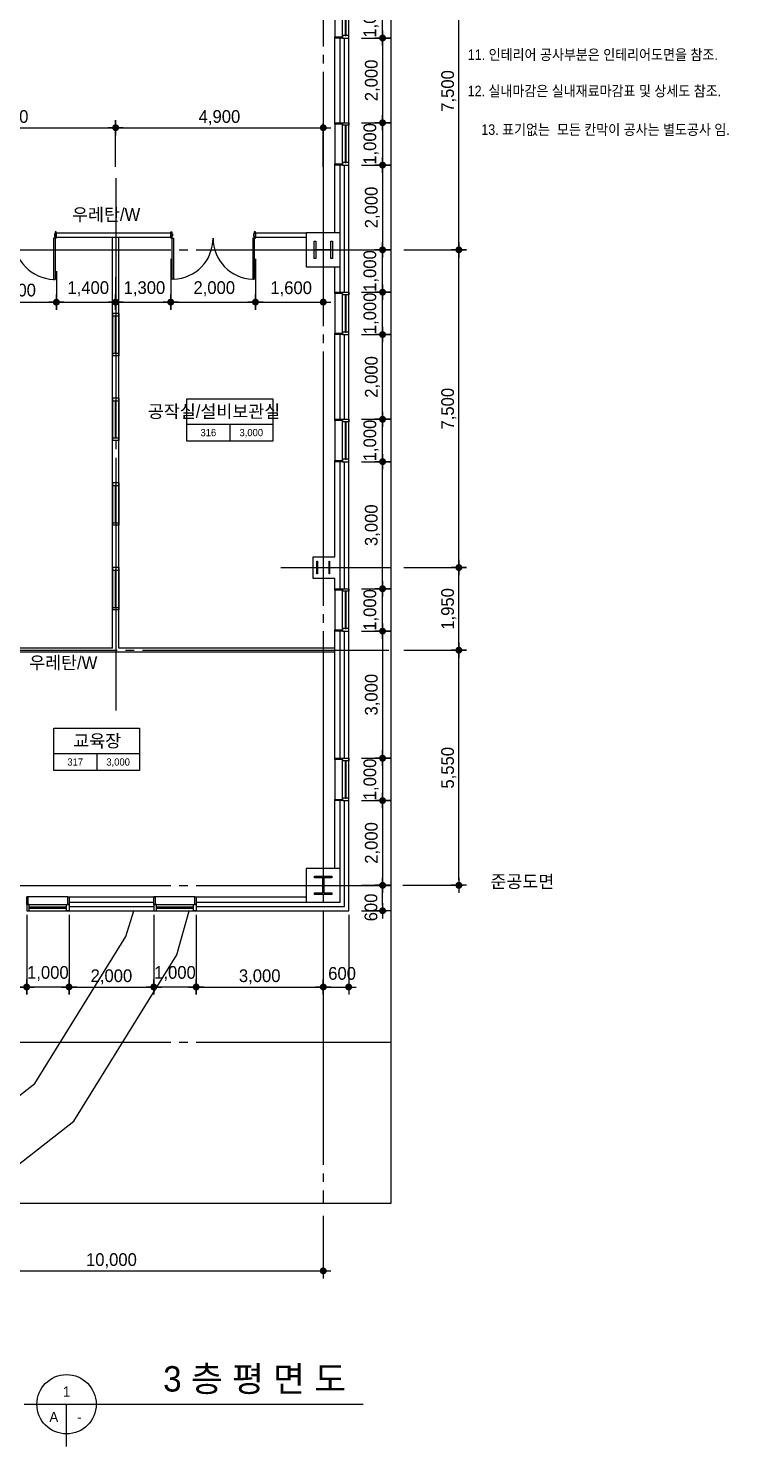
# Model space of a CAD drawing. Extents: x 14159573 to 14237735, y -1804798 to -1750552.
# Drawn here: x 14220613 to 14237140, y -1804798 to -1771321 of the extents above; entities that cross this region are included whole.
import ezdxf
from ezdxf.enums import TextEntityAlignment as Align

# ---------------------------------------------------------------- set-up
doc = ezdxf.new("R2010")
doc.units = 0
doc.header["$LTSCALE"] = 100
doc.header["$MEASUREMENT"] = 0
doc.header["$PDSIZE"] = -10
doc.linetypes.add('CEN', pattern=[66, 60, -2, 2, -2])
doc.layers.get('0').update_dxf_attribs({"linetype": 'CONTINUOUS'})
doc.layers.get('Defpoints').update_dxf_attribs({"linetype": 'CONTINUOUS'})
for name, color, linetype in [('0-내벽고정식', 7, 'CONTINUOUS'), ('CEN', 1, 'CEN'), ('COL', 2, 'CONTINUOUS'), ('col2', 3, 'CONTINUOUS'), ('DIM', 7, 'CONTINUOUS'), ('SYM', 7, 'CONTINUOUS'), ('TEX', 3, 'CONTINUOUS'), ('TEXT', 2, 'CONTINUOUS'), ('TEXT1', 7, 'CONTINUOUS'), ('TITLE', 3, 'CONTINUOUS'), ('WALL-1', 7, 'CONTINUOUS'), ('WID', 4, 'CONTINUOUS'), ('WINE', 8, 'CONTINUOUS')]:
    doc.layers.add(name, color=color, linetype=linetype)
doc.styles.add('HY울를도M', font='HYWULM.TTF')
doc.styles.add('굴림', font='H2HDRM.TTF')
doc.dimstyles.new('DIM100', dxfattribs={"dimtxt": 300, "dimasz": 120, "dimexe": 1, "dimexo": 100, "dimgap": 60, "dimtad": 1, "dimdec": 4, "dimzin": 0, "dimdsep": 46, "dimlunit": 6, "dimtxsty": '굴림', "dimblk": 'DOTT', "dimcen": 0.09, "dimadec": 0, "dimazin": 0, "dimtfac": 1, "dimtdec": 4, "dimtofl": 0, "dimtmove": 2, "dimatfit": 2, "dimldrblk": 'DOTT', "dimfxl": 1, "dimtolj": 1, "dimtzin": 0, "dimarcsym": 0})
doc.dimstyles.new('DIM50', dxfattribs={"dimscale": 50, "dimtxt": 3, "dimasz": 1.2, "dimexe": 1, "dimexo": 1, "dimgap": 0.6, "dimtad": 1, "dimdec": 4, "dimzin": 0, "dimdsep": 46, "dimlunit": 6, "dimtxsty": '굴림', "dimblk": 'DOTT', "dimcen": 0.09, "dimadec": 0, "dimazin": 0, "dimtfac": 1, "dimtdec": 4, "dimtofl": 0, "dimtmove": 2, "dimatfit": 2, "dimldrblk": 'DOTT', "dimfxl": 1, "dimtolj": 1, "dimtzin": 0, "dimarcsym": 0})

# ---------------------------------------------------------------- blocks, each defined once
blk = doc.blocks.new('DOTT')
for p, q in [((-1.5, 0), (1.5, 0)), ((0, 1.5), (0, -1.5))]:
    blk.add_line(p, q)
at = {"color": 6, "const_width": 0.68}
blk.add_lwpolyline([(-0.34, 0, 1), (0.34, 0, 1)], format="xyb", close=True, dxfattribs=at)
blk = doc.blocks.new('*D40')
at = {"layer": 'Defpoints', "color": 0, "lineweight": -3}
for p in [(14229173, -1776549), (14230773, -1776549), (14229173, -1784049)]:
    blk.add_point(p, dxfattribs=at)
at = {"layer": 'DIM', "color": 7, "lineweight": -2}
for p, q in [((14229473, -1776549), (14230873, -1776549)), ((14230773, -1783929), (14230773, -1776669)), ((14229473, -1784049), (14230873, -1784049))]:
    blk.add_line(p, q, dxfattribs=at)
at = {"layer": 'DIM', "color": 7, "lineweight": -2, "xscale": 120, "yscale": 120, "zscale": 120}
for p, rotation in [((14230773, -1776549), 90), ((14230773, -1784049), 270)]:
    blk.add_blockref('DOTT', p, dxfattribs=dict(at, rotation=rotation))
at = {"layer": 'DIM', "color": 3, "insert": (14230535, -1780299), "char_height": 300, "attachment_point": 5, "rotation": 90, "style": '굴림'}
blk.add_mtext('\\A1;7,500', dxfattribs=at)
blk = doc.blocks.new('*D41')
at = {"layer": 'Defpoints', "color": 0, "lineweight": -3}
for p in [(14229173, -1784049), (14230773, -1784049), (14229173, -1785999)]:
    blk.add_point(p, dxfattribs=at)
at = {"layer": 'DIM', "color": 7, "lineweight": -2}
for p, q in [((14229473, -1784049), (14230873, -1784049)), ((14230773, -1785879), (14230773, -1784169)), ((14229473, -1785999), (14230873, -1785999))]:
    blk.add_line(p, q, dxfattribs=at)
at = {"layer": 'DIM', "color": 7, "lineweight": -2, "xscale": 120, "yscale": 120, "zscale": 120}
for p, rotation in [((14230773, -1784049), 90), ((14230773, -1785999), 270)]:
    blk.add_blockref('DOTT', p, dxfattribs=dict(at, rotation=rotation))
at = {"layer": 'DIM', "color": 3, "insert": (14230535, -1785024), "char_height": 300, "attachment_point": 5, "rotation": 90, "style": '굴림'}
blk.add_mtext('\\A1;1,950', dxfattribs=at)
blk = doc.blocks.new('*D43')
at = {"layer": 'Defpoints', "color": 0, "lineweight": -3}
for p in [(14229173, -1769049), (14230773, -1769049), (14229173, -1776549)]:
    blk.add_point(p, dxfattribs=at)
at = {"layer": 'DIM', "color": 7, "lineweight": -2}
for p, q in [((14229473, -1769049), (14230873, -1769049)), ((14230773, -1776429), (14230773, -1769169)), ((14229473, -1776549), (14230873, -1776549))]:
    blk.add_line(p, q, dxfattribs=at)
at = {"layer": 'DIM', "color": 7, "lineweight": -2, "xscale": 120, "yscale": 120, "zscale": 120}
for p, rotation in [((14230773, -1769049), 90), ((14230773, -1776549), 270)]:
    blk.add_blockref('DOTT', p, dxfattribs=dict(at, rotation=rotation))
at = {"layer": 'DIM', "color": 3, "insert": (14230535, -1772799), "char_height": 300, "attachment_point": 5, "rotation": 90, "style": '굴림'}
blk.add_mtext('\\A1;7,500', dxfattribs=at)
blk = doc.blocks.new('*D47')
at = {"layer": 'Defpoints', "color": 0, "lineweight": -3}
for p in [(14217573, -1799049), (14227573, -1799049), (14227573, -1800649)]:
    blk.add_point(p, dxfattribs=at)
at = {"layer": 'DIM', "color": 7, "lineweight": -2}
for p, q in [((14217573, -1799349), (14217573, -1800749)), ((14227573, -1799349), (14227573, -1800749)), ((14217693, -1800649), (14227453, -1800649))]:
    blk.add_line(p, q, dxfattribs=at)
at = {"layer": 'DIM', "color": 7, "lineweight": -2, "xscale": 120, "yscale": 120, "zscale": 120, "rotation": 180}
blk.add_blockref('DOTT', (14217573, -1800649), dxfattribs=at)
at = {"layer": 'DIM', "color": 7, "lineweight": -2, "xscale": 120, "yscale": 120, "zscale": 120}
blk.add_blockref('DOTT', (14227573, -1800649), dxfattribs=at)
at = {"layer": 'DIM', "color": 3, "insert": (14222573, -1800411), "char_height": 300, "attachment_point": 5, "style": '굴림'}
blk.add_mtext('\\A1;10,000', dxfattribs=at)
blk = doc.blocks.new('aw-1000-325')
at = {"layer": 'WID', "color": 8}
for p, q in [((970, 325), (0, 325)), ((0, 150), (1000, 150)), ((0, 0), (1000, 0))]:
    blk.add_line(p, q, dxfattribs=at)
at = {"layer": 'WID'}
for points in [[(0, 325), (30, 325), (30, 150), (0, 150)], [(60, 150), (0, 150), (0, 0), (60, 0)], [(60, 63), (940, 63), (940, 87), (60, 87)], [(940, 150), (1000, 150), (1000, 0), (940, 0)], [(970, 325), (1000, 325), (1000, 150), (970, 150)]]:
    blk.add_lwpolyline(points, close=True, dxfattribs=at)
blk = doc.blocks.new('*D118')
at = {"layer": 'Defpoints', "color": 0, "lineweight": -3, "ltscale": 3}
for p in [(14221573, -1792149), (14223573, -1792149), (14223573, -1793949)]:
    blk.add_point(p, dxfattribs=at)
at = {"layer": 'DIM', "color": 7, "lineweight": -2, "ltscale": 3}
for p, q in [((14221573, -1792249), (14221573, -1793950)), ((14223573, -1792249), (14223573, -1793950)), ((14221693, -1793949), (14223453, -1793949))]:
    blk.add_line(p, q, dxfattribs=at)
at = {"layer": 'DIM', "color": 7, "lineweight": -2, "ltscale": 3, "xscale": 120, "yscale": 120, "zscale": 120, "rotation": 180}
blk.add_blockref('DOTT', (14221573, -1793949), dxfattribs=at)
at = {"layer": 'DIM', "color": 7, "lineweight": -2, "ltscale": 3, "xscale": 120, "yscale": 120, "zscale": 120}
blk.add_blockref('DOTT', (14223573, -1793949), dxfattribs=at)
at = {"layer": 'DIM', "color": 3, "ltscale": 3, "insert": (14222573, -1793710), "char_height": 300, "attachment_point": 5, "style": '굴림'}
blk.add_mtext('\\A1;2,000', dxfattribs=at)
blk = doc.blocks.new('*D119')
at = {"layer": 'Defpoints', "color": 0, "lineweight": -3, "ltscale": 3}
for p in [(14223573, -1792149), (14224573, -1792149), (14223573, -1793949)]:
    blk.add_point(p, dxfattribs=at)
at = {"layer": 'DIM', "color": 7, "lineweight": -2, "ltscale": 3}
for p, q in [((14223573, -1792249), (14223573, -1793950)), ((14224573, -1792249), (14224573, -1793950)), ((14224453, -1793949), (14223693, -1793949))]:
    blk.add_line(p, q, dxfattribs=at)
at = {"layer": 'DIM', "color": 7, "lineweight": -2, "ltscale": 3, "xscale": 120, "yscale": 120, "zscale": 120, "rotation": 180}
blk.add_blockref('DOTT', (14223573, -1793949), dxfattribs=at)
at = {"layer": 'DIM', "color": 7, "lineweight": -2, "ltscale": 3, "xscale": 120, "yscale": 120, "zscale": 120}
blk.add_blockref('DOTT', (14224573, -1793949), dxfattribs=at)
at = {"layer": 'DIM', "color": 3, "ltscale": 3, "insert": (14224073, -1793632), "char_height": 300, "attachment_point": 5, "style": '굴림'}
blk.add_mtext('\\A1;1,000', dxfattribs=at)
blk = doc.blocks.new('*D120')
at = {"layer": 'Defpoints', "color": 0, "lineweight": -3, "ltscale": 3}
for p in [(14220573, -1792149), (14221573, -1792149), (14220573, -1793949)]:
    blk.add_point(p, dxfattribs=at)
at = {"layer": 'DIM', "color": 7, "lineweight": -2, "ltscale": 3}
for p, q in [((14220573, -1792249), (14220573, -1793950)), ((14221573, -1792249), (14221573, -1793950)), ((14221453, -1793949), (14220693, -1793949))]:
    blk.add_line(p, q, dxfattribs=at)
at = {"layer": 'DIM', "color": 7, "lineweight": -2, "ltscale": 3, "xscale": 120, "yscale": 120, "zscale": 120, "rotation": 180}
blk.add_blockref('DOTT', (14220573, -1793949), dxfattribs=at)
at = {"layer": 'DIM', "color": 7, "lineweight": -2, "ltscale": 3, "xscale": 120, "yscale": 120, "zscale": 120}
blk.add_blockref('DOTT', (14221573, -1793949), dxfattribs=at)
at = {"layer": 'DIM', "color": 3, "ltscale": 3, "insert": (14221073, -1793632), "char_height": 300, "attachment_point": 5, "style": '굴림'}
blk.add_mtext('\\A1;1,000', dxfattribs=at)
blk = doc.blocks.new('*D121')
at = {"layer": 'Defpoints', "color": 0, "lineweight": -3, "ltscale": 3}
for p in [(14224573, -1792149), (14227573, -1792149), (14227573, -1793949)]:
    blk.add_point(p, dxfattribs=at)
at = {"layer": 'DIM', "color": 7, "lineweight": -2, "ltscale": 3}
for p, q in [((14224573, -1792249), (14224573, -1793950)), ((14227573, -1792249), (14227573, -1793950)), ((14224693, -1793949), (14227453, -1793949))]:
    blk.add_line(p, q, dxfattribs=at)
at = {"layer": 'DIM', "color": 7, "lineweight": -2, "ltscale": 3, "xscale": 120, "yscale": 120, "zscale": 120, "rotation": 180}
blk.add_blockref('DOTT', (14224573, -1793949), dxfattribs=at)
at = {"layer": 'DIM', "color": 7, "lineweight": -2, "ltscale": 3, "xscale": 120, "yscale": 120, "zscale": 120}
blk.add_blockref('DOTT', (14227573, -1793949), dxfattribs=at)
at = {"layer": 'DIM', "color": 3, "ltscale": 3, "insert": (14226073, -1793710), "char_height": 300, "attachment_point": 5, "style": '굴림'}
blk.add_mtext('\\A1;3,000', dxfattribs=at)
blk = doc.blocks.new('*D122')
at = {"layer": 'Defpoints', "color": 0, "lineweight": -3, "ltscale": 3}
for p in [(14217573, -1792149), (14220573, -1792149), (14217573, -1793949)]:
    blk.add_point(p, dxfattribs=at)
at = {"layer": 'DIM', "color": 7, "lineweight": -2, "ltscale": 3}
for p, q in [((14217573, -1792249), (14217573, -1793950)), ((14220573, -1792249), (14220573, -1793950)), ((14220453, -1793949), (14217693, -1793949))]:
    blk.add_line(p, q, dxfattribs=at)
at = {"layer": 'DIM', "color": 7, "lineweight": -2, "ltscale": 3, "xscale": 120, "yscale": 120, "zscale": 120, "rotation": 180}
blk.add_blockref('DOTT', (14217573, -1793949), dxfattribs=at)
at = {"layer": 'DIM', "color": 7, "lineweight": -2, "ltscale": 3, "xscale": 120, "yscale": 120, "zscale": 120}
blk.add_blockref('DOTT', (14220573, -1793949), dxfattribs=at)
at = {"layer": 'DIM', "color": 3, "ltscale": 3, "insert": (14219533, -1793710), "char_height": 300, "attachment_point": 5, "style": '굴림'}
blk.add_mtext('\\A1;3,000', dxfattribs=at)
blk = doc.blocks.new('*D123')
at = {"layer": 'Defpoints', "color": 0, "lineweight": -3, "ltscale": 3}
for p in [(14227573, -1792149), (14228173, -1792149), (14228173, -1793949)]:
    blk.add_point(p, dxfattribs=at)
at = {"layer": 'DIM', "color": 7, "lineweight": -2, "ltscale": 3}
for p, q in [((14227573, -1792249), (14227573, -1793950)), ((14228173, -1792249), (14228173, -1793950)), ((14227693, -1793949), (14228053, -1793949))]:
    blk.add_line(p, q, dxfattribs=at)
at = {"layer": 'DIM', "color": 7, "lineweight": -2, "ltscale": 3, "xscale": 120, "yscale": 120, "zscale": 120, "rotation": 180}
blk.add_blockref('DOTT', (14227573, -1793949), dxfattribs=at)
at = {"layer": 'DIM', "color": 7, "lineweight": -2, "ltscale": 3, "xscale": 120, "yscale": 120, "zscale": 120}
blk.add_blockref('DOTT', (14228173, -1793949), dxfattribs=at)
at = {"layer": 'DIM', "color": 3, "ltscale": 3, "insert": (14228017, -1793630), "char_height": 300, "attachment_point": 5, "style": '굴림'}
blk.add_mtext('\\A1;600', dxfattribs=at)
blk = doc.blocks.new('*D134')
at = {"layer": 'Defpoints', "color": 0, "lineweight": -3}
for p in [(14228173, -1791549), (14228973, -1791549), (14228173, -1792149)]:
    blk.add_point(p, dxfattribs=at)
at = {"layer": 'DIM', "color": 7, "lineweight": -2}
for p, q in [((14228473, -1791549), (14229073, -1791549)), ((14228973, -1792029), (14228973, -1791669)), ((14228473, -1792149), (14229073, -1792149))]:
    blk.add_line(p, q, dxfattribs=at)
at = {"layer": 'DIM', "color": 7, "lineweight": -2, "xscale": 120, "yscale": 120, "zscale": 120}
for p, rotation in [((14228973, -1791549), 90), ((14228973, -1792149), 270)]:
    blk.add_blockref('DOTT', p, dxfattribs=dict(at, rotation=rotation))
at = {"layer": 'DIM', "color": 3, "insert": (14228700, -1792071), "char_height": 300, "attachment_point": 5, "rotation": 90, "style": '굴림'}
blk.add_mtext('\\A1;600', dxfattribs=at)
blk = doc.blocks.new('*D140')
at = {"layer": 'Defpoints', "color": 0, "lineweight": -3}
for p in [(14228173, -1770549), (14228973, -1770549), (14228173, -1771549)]:
    blk.add_point(p, dxfattribs=at)
at = {"layer": 'DIM', "color": 7, "lineweight": -2}
for p, q in [((14228473, -1770549), (14229073, -1770549)), ((14228973, -1771429), (14228973, -1770669)), ((14228473, -1771549), (14229073, -1771549))]:
    blk.add_line(p, q, dxfattribs=at)
at = {"layer": 'DIM', "color": 7, "lineweight": -2, "xscale": 120, "yscale": 120, "zscale": 120}
for p, rotation in [((14228973, -1770549), 90), ((14228973, -1771549), 270)]:
    blk.add_blockref('DOTT', p, dxfattribs=dict(at, rotation=rotation))
at = {"layer": 'DIM', "color": 3, "insert": (14228700, -1771049), "char_height": 300, "attachment_point": 5, "rotation": 90, "style": '굴림'}
blk.add_mtext('\\A1;1,000', dxfattribs=at)
blk = doc.blocks.new('*D141')
at = {"layer": 'Defpoints', "color": 0, "lineweight": -3}
for p in [(14228173, -1774549), (14228173, -1776549), (14228973, -1776549)]:
    blk.add_point(p, dxfattribs=at)
at = {"layer": 'DIM', "color": 7, "lineweight": -2}
for p, q in [((14228473, -1774549), (14229073, -1774549)), ((14228973, -1774669), (14228973, -1776429)), ((14228473, -1776549), (14229073, -1776549))]:
    blk.add_line(p, q, dxfattribs=at)
at = {"layer": 'DIM', "color": 7, "lineweight": -2, "xscale": 120, "yscale": 120, "zscale": 120}
for p, rotation in [((14228973, -1774549), 90), ((14228973, -1776549), 270)]:
    blk.add_blockref('DOTT', p, dxfattribs=dict(at, rotation=rotation))
at = {"layer": 'DIM', "color": 3, "insert": (14228734, -1775549), "char_height": 300, "attachment_point": 5, "rotation": 90, "style": '굴림'}
blk.add_mtext('\\A1;2,000', dxfattribs=at)
blk = doc.blocks.new('*D142')
at = {"layer": 'Defpoints', "color": 0, "lineweight": -3}
for p in [(14228173, -1773549), (14228173, -1774549), (14228973, -1774549)]:
    blk.add_point(p, dxfattribs=at)
at = {"layer": 'DIM', "color": 7, "lineweight": -2}
for p, q in [((14228473, -1773549), (14229073, -1773549)), ((14228973, -1773669), (14228973, -1774429)), ((14228473, -1774549), (14229073, -1774549))]:
    blk.add_line(p, q, dxfattribs=at)
at = {"layer": 'DIM', "color": 7, "lineweight": -2, "xscale": 120, "yscale": 120, "zscale": 120}
for p, rotation in [((14228973, -1773549), 90), ((14228973, -1774549), 270)]:
    blk.add_blockref('DOTT', p, dxfattribs=dict(at, rotation=rotation))
at = {"layer": 'DIM', "color": 3, "insert": (14228700, -1774049), "char_height": 300, "attachment_point": 5, "rotation": 90, "style": '굴림'}
blk.add_mtext('\\A1;1,000', dxfattribs=at)
blk = doc.blocks.new('*D143')
at = {"layer": 'Defpoints', "color": 0, "lineweight": -3}
for p in [(14228173, -1771549), (14228173, -1773549), (14228973, -1773549)]:
    blk.add_point(p, dxfattribs=at)
at = {"layer": 'DIM', "color": 7, "lineweight": -2}
for p, q in [((14228473, -1771549), (14229073, -1771549)), ((14228973, -1771669), (14228973, -1773429)), ((14228473, -1773549), (14229073, -1773549))]:
    blk.add_line(p, q, dxfattribs=at)
at = {"layer": 'DIM', "color": 7, "lineweight": -2, "xscale": 120, "yscale": 120, "zscale": 120}
for p, rotation in [((14228973, -1771549), 90), ((14228973, -1773549), 270)]:
    blk.add_blockref('DOTT', p, dxfattribs=dict(at, rotation=rotation))
at = {"layer": 'DIM', "color": 3, "insert": (14228734, -1772549), "char_height": 300, "attachment_point": 5, "rotation": 90, "style": '굴림'}
blk.add_mtext('\\A1;2,000', dxfattribs=at)
blk = doc.blocks.new('*D144')
at = {"layer": 'Defpoints', "color": 0, "lineweight": -3}
for p in [(14228173, -1776549), (14228973, -1776549), (14228173, -1777549)]:
    blk.add_point(p, dxfattribs=at)
at = {"layer": 'DIM', "color": 7, "lineweight": -2}
for p, q in [((14228473, -1776549), (14229073, -1776549)), ((14228973, -1777429), (14228973, -1776669)), ((14228473, -1777549), (14229073, -1777549))]:
    blk.add_line(p, q, dxfattribs=at)
at = {"layer": 'DIM', "color": 7, "lineweight": -2, "xscale": 120, "yscale": 120, "zscale": 120}
for p, rotation in [((14228973, -1776549), 90), ((14228973, -1777549), 270)]:
    blk.add_blockref('DOTT', p, dxfattribs=dict(at, rotation=rotation))
at = {"layer": 'DIM', "color": 3, "insert": (14228700, -1777049), "char_height": 300, "attachment_point": 5, "rotation": 90, "style": '굴림'}
blk.add_mtext('\\A1;1,000', dxfattribs=at)
blk = doc.blocks.new('*D145')
at = {"layer": 'Defpoints', "color": 0, "lineweight": -3}
for p in [(14228173, -1777549), (14228973, -1777549), (14228173, -1778549)]:
    blk.add_point(p, dxfattribs=at)
at = {"layer": 'DIM', "color": 7, "lineweight": -2}
for p, q in [((14228473, -1777549), (14229073, -1777549)), ((14228973, -1778429), (14228973, -1777669)), ((14228473, -1778549), (14229073, -1778549))]:
    blk.add_line(p, q, dxfattribs=at)
at = {"layer": 'DIM', "color": 7, "lineweight": -2, "xscale": 120, "yscale": 120, "zscale": 120}
for p, rotation in [((14228973, -1777549), 90), ((14228973, -1778549), 270)]:
    blk.add_blockref('DOTT', p, dxfattribs=dict(at, rotation=rotation))
at = {"layer": 'DIM', "color": 3, "insert": (14228700, -1778049), "char_height": 300, "attachment_point": 5, "rotation": 90, "style": '굴림'}
blk.add_mtext('\\A1;1,000', dxfattribs=at)
blk = doc.blocks.new('*D146')
at = {"layer": 'Defpoints', "color": 0, "lineweight": -3}
for p in [(14228173, -1778549), (14228973, -1778549), (14228173, -1780549)]:
    blk.add_point(p, dxfattribs=at)
at = {"layer": 'DIM', "color": 7, "lineweight": -2}
for p, q in [((14228473, -1778549), (14229073, -1778549)), ((14228973, -1780429), (14228973, -1778669)), ((14228473, -1780549), (14229073, -1780549))]:
    blk.add_line(p, q, dxfattribs=at)
at = {"layer": 'DIM', "color": 7, "lineweight": -2, "xscale": 120, "yscale": 120, "zscale": 120}
for p, rotation in [((14228973, -1778549), 90), ((14228973, -1780549), 270)]:
    blk.add_blockref('DOTT', p, dxfattribs=dict(at, rotation=rotation))
at = {"layer": 'DIM', "color": 3, "insert": (14228734, -1779549), "char_height": 300, "attachment_point": 5, "rotation": 90, "style": '굴림'}
blk.add_mtext('\\A1;2,000', dxfattribs=at)
blk = doc.blocks.new('*D147')
at = {"layer": 'Defpoints', "color": 0, "lineweight": -3}
for p in [(14228173, -1780549), (14228973, -1780549), (14228173, -1781549)]:
    blk.add_point(p, dxfattribs=at)
at = {"layer": 'DIM', "color": 7, "lineweight": -2}
for p, q in [((14228473, -1780549), (14229073, -1780549)), ((14228973, -1781429), (14228973, -1780669)), ((14228473, -1781549), (14229073, -1781549))]:
    blk.add_line(p, q, dxfattribs=at)
at = {"layer": 'DIM', "color": 7, "lineweight": -2, "xscale": 120, "yscale": 120, "zscale": 120}
for p, rotation in [((14228973, -1780549), 90), ((14228973, -1781549), 270)]:
    blk.add_blockref('DOTT', p, dxfattribs=dict(at, rotation=rotation))
at = {"layer": 'DIM', "color": 3, "insert": (14228700, -1781049), "char_height": 300, "attachment_point": 5, "rotation": 90, "style": '굴림'}
blk.add_mtext('\\A1;1,000', dxfattribs=at)
blk = doc.blocks.new('*D148')
at = {"layer": 'Defpoints', "color": 0, "lineweight": -3}
for p in [(14228173, -1781549), (14228973, -1781549), (14228173, -1784549)]:
    blk.add_point(p, dxfattribs=at)
at = {"layer": 'DIM', "color": 7, "lineweight": -2}
for p, q in [((14228473, -1781549), (14229073, -1781549)), ((14228973, -1784429), (14228973, -1781669)), ((14228473, -1784549), (14229073, -1784549))]:
    blk.add_line(p, q, dxfattribs=at)
at = {"layer": 'DIM', "color": 7, "lineweight": -2, "xscale": 120, "yscale": 120, "zscale": 120}
for p, rotation in [((14228973, -1781549), 90), ((14228973, -1784549), 270)]:
    blk.add_blockref('DOTT', p, dxfattribs=dict(at, rotation=rotation))
at = {"layer": 'DIM', "color": 3, "insert": (14228734, -1783049), "char_height": 300, "attachment_point": 5, "rotation": 90, "style": '굴림'}
blk.add_mtext('\\A1;3,000', dxfattribs=at)
blk = doc.blocks.new('*D149')
at = {"layer": 'Defpoints', "color": 0, "lineweight": -3}
for p in [(14228173, -1784549), (14228973, -1784549), (14228173, -1785549)]:
    blk.add_point(p, dxfattribs=at)
at = {"layer": 'DIM', "color": 7, "lineweight": -2}
for p, q in [((14228473, -1784549), (14229073, -1784549)), ((14228973, -1785429), (14228973, -1784669)), ((14228473, -1785549), (14229073, -1785549))]:
    blk.add_line(p, q, dxfattribs=at)
at = {"layer": 'DIM', "color": 7, "lineweight": -2, "xscale": 120, "yscale": 120, "zscale": 120}
for p, rotation in [((14228973, -1784549), 90), ((14228973, -1785549), 270)]:
    blk.add_blockref('DOTT', p, dxfattribs=dict(at, rotation=rotation))
at = {"layer": 'DIM', "color": 3, "insert": (14228700, -1785049), "char_height": 300, "attachment_point": 5, "rotation": 90, "style": '굴림'}
blk.add_mtext('\\A1;1,000', dxfattribs=at)
blk = doc.blocks.new('*D150')
at = {"layer": 'Defpoints', "color": 0, "lineweight": -3}
for p in [(14228173, -1789549), (14228173, -1791549), (14228973, -1791549)]:
    blk.add_point(p, dxfattribs=at)
at = {"layer": 'DIM', "color": 7, "lineweight": -2}
for p, q in [((14228473, -1789549), (14229073, -1789549)), ((14228973, -1789669), (14228973, -1791429)), ((14228473, -1791549), (14229073, -1791549))]:
    blk.add_line(p, q, dxfattribs=at)
at = {"layer": 'DIM', "color": 7, "lineweight": -2, "xscale": 120, "yscale": 120, "zscale": 120}
for p, rotation in [((14228973, -1789549), 90), ((14228973, -1791549), 270)]:
    blk.add_blockref('DOTT', p, dxfattribs=dict(at, rotation=rotation))
at = {"layer": 'DIM', "color": 3, "insert": (14228734, -1790549), "char_height": 300, "attachment_point": 5, "rotation": 90, "style": '굴림'}
blk.add_mtext('\\A1;2,000', dxfattribs=at)
blk = doc.blocks.new('*D151')
at = {"layer": 'Defpoints', "color": 0, "lineweight": -3}
for p in [(14228173, -1788549), (14228173, -1789549), (14228973, -1789549)]:
    blk.add_point(p, dxfattribs=at)
at = {"layer": 'DIM', "color": 7, "lineweight": -2}
for p, q in [((14228473, -1788549), (14229073, -1788549)), ((14228973, -1788669), (14228973, -1789429)), ((14228473, -1789549), (14229073, -1789549))]:
    blk.add_line(p, q, dxfattribs=at)
at = {"layer": 'DIM', "color": 7, "lineweight": -2, "xscale": 120, "yscale": 120, "zscale": 120}
for p, rotation in [((14228973, -1788549), 90), ((14228973, -1789549), 270)]:
    blk.add_blockref('DOTT', p, dxfattribs=dict(at, rotation=rotation))
at = {"layer": 'DIM', "color": 3, "insert": (14228700, -1789049), "char_height": 300, "attachment_point": 5, "rotation": 90, "style": '굴림'}
blk.add_mtext('\\A1;1,000', dxfattribs=at)
blk = doc.blocks.new('*D152')
at = {"layer": 'Defpoints', "color": 0, "lineweight": -3}
for p in [(14228173, -1785549), (14228173, -1788549), (14228973, -1788549)]:
    blk.add_point(p, dxfattribs=at)
at = {"layer": 'DIM', "color": 7, "lineweight": -2}
for p, q in [((14228473, -1785549), (14229073, -1785549)), ((14228973, -1785669), (14228973, -1788429)), ((14228473, -1788549), (14229073, -1788549))]:
    blk.add_line(p, q, dxfattribs=at)
at = {"layer": 'DIM', "color": 7, "lineweight": -2, "xscale": 120, "yscale": 120, "zscale": 120}
for p, rotation in [((14228973, -1785549), 90), ((14228973, -1788549), 270)]:
    blk.add_blockref('DOTT', p, dxfattribs=dict(at, rotation=rotation))
at = {"layer": 'DIM', "color": 3, "insert": (14228734, -1787049), "char_height": 300, "attachment_point": 5, "rotation": 90, "style": '굴림'}
blk.add_mtext('\\A1;3,000', dxfattribs=at)
blk = doc.blocks.new('TT1')
at = {"layer": 'TEXT1'}
for p, q in [((-1013, -600), (1013, -600)), ((0, -600), (0, -1000))]:
    blk.add_line(p, q, dxfattribs=at)
blk.add_lwpolyline([(-1013, 0), (1013, 0), (1013, -1000), (-1013, -1000)], close=True, dxfattribs=at)
blk = doc.blocks.new('D2000-W150')
at = {"layer": 'WID'}
for points in [[(2000, -150), (2000, 0), (1970, 0), (1970, -45), (1955, -45), (1955, -105), (1970, -105), (1970, -150), (2000, -150), (2000, -150)], [(0, -150), (0, 0), (30, 0), (30, -45), (45, -45), (45, -105), (30, -105), (30, -150), (0, -150), (0, -150)], [(30, -150), (65, -150), (65, -1119), (30, -1119)], [(30, -150), (30, -1119)], [(1970, -150), (1935, -150), (1935, -1119), (1970, -1119)], [(1970, -150), (1970, -1119)]]:
    blk.add_lwpolyline(points, dxfattribs=at)
for centre, start, end in [((30, -150), 272.0678, 0), ((1970, -150), 180, 267.9322)]:
    blk.add_arc(centre, 970, start, end, dxfattribs=at)
blk = doc.blocks.new('*D203')
at = {"layer": 'Defpoints', "color": 0, "lineweight": -3, "ltscale": 3}
for p in [(14219273, -1776951), (14221273, -1776951), (14221273, -1777785)]:
    blk.add_point(p, dxfattribs=at)
at = {"layer": 'DIM', "color": 7, "lineweight": -2, "ltscale": 3}
for p, q in [((14219273, -1777051), (14219273, -1777786)), ((14221273, -1777051), (14221273, -1777786)), ((14219393, -1777785), (14221153, -1777785))]:
    blk.add_line(p, q, dxfattribs=at)
at = {"layer": 'DIM', "color": 7, "lineweight": -2, "ltscale": 3, "xscale": 120, "yscale": 120, "zscale": 120, "rotation": 180}
blk.add_blockref('DOTT', (14219273, -1777785), dxfattribs=at)
at = {"layer": 'DIM', "color": 7, "lineweight": -2, "ltscale": 3, "xscale": 120, "yscale": 120, "zscale": 120}
blk.add_blockref('DOTT', (14221273, -1777785), dxfattribs=at)
at = {"layer": 'DIM', "color": 3, "ltscale": 3, "insert": (14220300, -1777526), "char_height": 300, "attachment_point": 5, "style": '굴림'}
blk.add_mtext('\\A1;2,000', dxfattribs=at)
blk = doc.blocks.new('*D204')
at = {"layer": 'Defpoints', "color": 0, "lineweight": -3, "ltscale": 3}
for p in [(14223973, -1776660), (14225973, -1776660), (14225973, -1777783)]:
    blk.add_point(p, dxfattribs=at)
at = {"layer": 'DIM', "color": 7, "lineweight": -2, "ltscale": 3}
for p, q in [((14223973, -1776760), (14223973, -1777784)), ((14225973, -1776760), (14225973, -1777784)), ((14224093, -1777783), (14225853, -1777783))]:
    blk.add_line(p, q, dxfattribs=at)
at = {"layer": 'DIM', "color": 7, "lineweight": -2, "ltscale": 3, "xscale": 120, "yscale": 120, "zscale": 120, "rotation": 180}
blk.add_blockref('DOTT', (14223973, -1777783), dxfattribs=at)
at = {"layer": 'DIM', "color": 7, "lineweight": -2, "ltscale": 3, "xscale": 120, "yscale": 120, "zscale": 120}
blk.add_blockref('DOTT', (14225973, -1777783), dxfattribs=at)
at = {"layer": 'DIM', "color": 3, "ltscale": 3, "insert": (14225000, -1777468), "char_height": 300, "attachment_point": 5, "style": '굴림'}
blk.add_mtext('\\A1;2,000', dxfattribs=at)
blk = doc.blocks.new('aw-1000-150')
at = {"layer": 'WID', "color": 8}
for p, q in [((0, 150), (-1000, 150)), ((0, 0), (-1000, 0))]:
    blk.add_line(p, q, dxfattribs=at)
at = {"layer": 'WID'}
for points in [[(-940, 0), (-1000, 0), (-1000, 150), (-940, 150)], [(-60, 87), (-940, 87), (-940, 63), (-60, 63)], [(-60, 0), (0, 0), (0, 150), (-60, 150)]]:
    blk.add_lwpolyline(points, close=True, dxfattribs=at)
blk = doc.blocks.new('*D205')
at = {"layer": 'Defpoints', "color": 0, "lineweight": -3}
for p in [(14222673, -1773667), (14217573, -1774467), (14222673, -1774891)]:
    blk.add_point(p, dxfattribs=at)
at = {"layer": 'DIM', "color": 7, "lineweight": -2}
for p, q in [((14217573, -1774167), (14217573, -1773567)), ((14222673, -1774591), (14222673, -1773567)), ((14217693, -1773667), (14222553, -1773667))]:
    blk.add_line(p, q, dxfattribs=at)
at = {"layer": 'DIM', "color": 7, "lineweight": -2, "xscale": 120, "yscale": 120, "zscale": 120, "rotation": 180}
blk.add_blockref('DOTT', (14217573, -1773667), dxfattribs=at)
at = {"layer": 'DIM', "color": 7, "lineweight": -2, "xscale": 120, "yscale": 120, "zscale": 120}
blk.add_blockref('DOTT', (14222673, -1773667), dxfattribs=at)
at = {"layer": 'DIM', "color": 3, "insert": (14220123, -1773429), "char_height": 300, "attachment_point": 5, "style": '굴림'}
blk.add_mtext('\\A1;5,100', dxfattribs=at)
blk = doc.blocks.new('*D206')
at = {"layer": 'Defpoints', "color": 0, "lineweight": -3}
for p in [(14227573, -1773667), (14222673, -1774891), (14227573, -1774891)]:
    blk.add_point(p, dxfattribs=at)
at = {"layer": 'DIM', "color": 7, "lineweight": -2}
for p, q in [((14222673, -1774591), (14222673, -1773567)), ((14227573, -1774591), (14227573, -1773567)), ((14222793, -1773667), (14227453, -1773667))]:
    blk.add_line(p, q, dxfattribs=at)
at = {"layer": 'DIM', "color": 7, "lineweight": -2, "xscale": 120, "yscale": 120, "zscale": 120, "rotation": 180}
blk.add_blockref('DOTT', (14222673, -1773667), dxfattribs=at)
at = {"layer": 'DIM', "color": 7, "lineweight": -2, "xscale": 120, "yscale": 120, "zscale": 120}
blk.add_blockref('DOTT', (14227573, -1773667), dxfattribs=at)
at = {"layer": 'DIM', "color": 3, "insert": (14225123, -1773429), "char_height": 300, "attachment_point": 5, "style": '굴림'}
blk.add_mtext('\\A1;4,900', dxfattribs=at)
blk = doc.blocks.new('*D208')
at = {"layer": 'Defpoints', "color": 0, "lineweight": -3, "ltscale": 3}
for p in [(14222673, -1777094), (14221273, -1777620), (14222673, -1777785)]:
    blk.add_point(p, dxfattribs=at)
at = {"layer": 'DIM', "color": 7, "lineweight": -2, "ltscale": 3}
for p, q in [((14222673, -1777194), (14222673, -1777786)), ((14221273, -1777720), (14221273, -1777786)), ((14221393, -1777785), (14222553, -1777785))]:
    blk.add_line(p, q, dxfattribs=at)
at = {"layer": 'DIM', "color": 7, "lineweight": -2, "ltscale": 3, "xscale": 120, "yscale": 120, "zscale": 120, "rotation": 180}
blk.add_blockref('DOTT', (14221273, -1777785), dxfattribs=at)
at = {"layer": 'DIM', "color": 7, "lineweight": -2, "ltscale": 3, "xscale": 120, "yscale": 120, "zscale": 120}
blk.add_blockref('DOTT', (14222673, -1777785), dxfattribs=at)
at = {"layer": 'DIM', "color": 3, "ltscale": 3, "insert": (14222026, -1777468), "char_height": 300, "attachment_point": 5, "style": '굴림'}
blk.add_mtext('\\A1;1,400', dxfattribs=at)
blk = doc.blocks.new('*D209')
at = {"layer": 'Defpoints', "color": 0, "lineweight": -3, "ltscale": 3}
for p in [(14223973, -1776660), (14222673, -1777200), (14223973, -1777783)]:
    blk.add_point(p, dxfattribs=at)
at = {"layer": 'DIM', "color": 7, "lineweight": -2, "ltscale": 3}
for p, q in [((14223973, -1776760), (14223973, -1777784)), ((14222673, -1777300), (14222673, -1777784)), ((14222793, -1777783), (14223853, -1777783))]:
    blk.add_line(p, q, dxfattribs=at)
at = {"layer": 'DIM', "color": 7, "lineweight": -2, "ltscale": 3, "xscale": 120, "yscale": 120, "zscale": 120, "rotation": 180}
blk.add_blockref('DOTT', (14222673, -1777783), dxfattribs=at)
at = {"layer": 'DIM', "color": 7, "lineweight": -2, "ltscale": 3, "xscale": 120, "yscale": 120, "zscale": 120}
blk.add_blockref('DOTT', (14223973, -1777783), dxfattribs=at)
at = {"layer": 'DIM', "color": 3, "ltscale": 3, "insert": (14223352, -1777468), "char_height": 300, "attachment_point": 5, "style": '굴림'}
blk.add_mtext('\\A1;1,300', dxfattribs=at)
blk = doc.blocks.new('*D210')
at = {"layer": 'Defpoints', "color": 0, "lineweight": -3}
for p in [(14229173, -1785999), (14230773, -1785999), (14229153, -1791549)]:
    blk.add_point(p, dxfattribs=at)
at = {"layer": 'DIM', "color": 7, "lineweight": -2}
for p, q in [((14229473, -1785999), (14230873, -1785999)), ((14230773, -1791429), (14230773, -1786119)), ((14229453, -1791549), (14230873, -1791549))]:
    blk.add_line(p, q, dxfattribs=at)
at = {"layer": 'DIM', "color": 7, "lineweight": -2, "xscale": 120, "yscale": 120, "zscale": 120}
for p, rotation in [((14230773, -1785999), 90), ((14230773, -1791549), 270)]:
    blk.add_blockref('DOTT', p, dxfattribs=dict(at, rotation=rotation))
at = {"layer": 'DIM', "color": 3, "insert": (14230535, -1788774), "char_height": 300, "attachment_point": 5, "rotation": 90, "style": '굴림'}
blk.add_mtext('\\A1;5,550', dxfattribs=at)
blk = doc.blocks.new('*D211')
at = {"layer": 'Defpoints', "color": 0, "lineweight": -3, "ltscale": 3}
for p in [(14225973, -1777200), (14227573, -1777415), (14227573, -1777783)]:
    blk.add_point(p, dxfattribs=at)
at = {"layer": 'DIM', "color": 7, "lineweight": -2, "ltscale": 3}
for p, q in [((14225973, -1777300), (14225973, -1777784)), ((14227573, -1777515), (14227573, -1777784)), ((14226093, -1777783), (14227453, -1777783))]:
    blk.add_line(p, q, dxfattribs=at)
at = {"layer": 'DIM', "color": 7, "lineweight": -2, "ltscale": 3, "xscale": 120, "yscale": 120, "zscale": 120, "rotation": 180}
blk.add_blockref('DOTT', (14225973, -1777783), dxfattribs=at)
at = {"layer": 'DIM', "color": 7, "lineweight": -2, "ltscale": 3, "xscale": 120, "yscale": 120, "zscale": 120}
blk.add_blockref('DOTT', (14227573, -1777783), dxfattribs=at)
at = {"layer": 'DIM', "color": 3, "ltscale": 3, "insert": (14226815, -1777471), "char_height": 300, "attachment_point": 5, "style": '굴림'}
blk.add_mtext('\\A1;1,600', dxfattribs=at)

msp = doc.modelspace()

# ---------------------------------------------------------------- linework, layer by layer
at = {"layer": '0-내벽고정식'}
for p, q in [((14227848.21251, -1773549.19177), (14227848.21251, -1771549.19177)), ((14227848.21251, -1776149.19177), (14227848.21251, -1774549.19177)), ((14227848.21251, -1777549.19177), (14227848.21251, -1776949.19177)), ((14227848.21251, -1780549.19177), (14227848.21251, -1778549.19177)), ((14227848.21251, -1783799.19177), (14227848.21251, -1781549.19177)), ((14227848.21251, -1784549.19177), (14227848.21251, -1784299.19177)), ((14227848.21251, -1788549.19177), (14227848.21251, -1785549.19177)), ((14227848.21251, -1791149.19177), (14227848.21251, -1789549.19177)), ((14221573.21251, -1791824.19177), (14223573.21251, -1791824.19177)), ((14224573.21251, -1791824.19177), (14227173.21251, -1791824.19177))]:
    msp.add_line(p, q, dxfattribs=at)
at = {"layer": '0-내벽고정식', "color": 6}
for p, q in [((14221272.08205, -1776149.19177), (14223972.21251, -1776149.19177)), ((14221272.08205, -1776149.19177), (14221272.08205, -1776249.19177)), ((14221272.08205, -1776249.19177), (14223972.21251, -1776249.19177)), ((14222598.21251, -1785949.19177), (14222598.21251, -1776249.19177)), ((14222748.21251, -1785949.19177), (14222748.21251, -1776249.19177)), ((14223972.21251, -1776149.19177), (14223972.21251, -1776249.19177)), ((14225972.21251, -1776147.35469), (14225972.21251, -1776247.35469)), ((14225972.21251, -1776149.19177), (14227173.21251, -1776149.19177)), ((14225972.21251, -1776249.19177), (14227173.21251, -1776249.19177)), ((14222598.21251, -1785949.19177), (14217323.21251, -1785949.19177)), ((14227848.21251, -1785949.19177), (14222748.21251, -1785949.19177)), ((14227848.21251, -1786049.19177), (14217323.21251, -1786049.19177))]:
    msp.add_line(p, q, dxfattribs=at)
at = {"layer": '0-내벽고정식'}
msp.add_lwpolyline([(14227848.21251, -1783799.19177), (14227323.21251, -1783799.19177), (14227323.21251, -1784299.19177), (14227848.21251, -1784299.19177)], dxfattribs=at)
at = {"layer": 'CEN', "linetype": 'CEN'}
for p, q in [((14227573.21251, -1759149.19177), (14227573.21251, -1799049.19177)), ((14222673.21251, -1774854.6979), (14222673.21251, -1787425.14092)), ((14165173.21251, -1776549.19177), (14229173.21251, -1776549.19177)), ((14226573.21251, -1784049.19177), (14229173.21251, -1784049.19177)), ((14216708.98706, -1785999.19177), (14229123.21251, -1785999.19177)), ((14165173.21251, -1791549.19177), (14229173.21251, -1791549.19177)), ((14165173.21251, -1795249.19177), (14229173.21251, -1795249.19177))]:
    msp.add_line(p, q, dxfattribs=at)
at = {"layer": 'COL'}
for points in [[(14227973.21251, -1776949.19177), (14227973.21251, -1776149.19177), (14227173.21251, -1776149.19177), (14227173.21251, -1776949.19177)], [(14227973.21251, -1791949.19177), (14227973.21251, -1791149.19177), (14227173.21251, -1791149.19177), (14227173.21251, -1791949.19177)]]:
    msp.add_lwpolyline(points, close=True, dxfattribs=at)
at = {"layer": 'col2'}
for points in [[(14227787.21251, -1776752.69177), (14227752.21251, -1776752.69177), (14227752.21251, -1776559.19177), (14227394.21251, -1776559.19177), (14227394.21251, -1776752.69177), (14227359.21251, -1776752.69177), (14227359.21251, -1776345.69177), (14227394.21251, -1776345.69177), (14227394.21251, -1776539.19177), (14227752.21251, -1776539.19177), (14227752.21251, -1776345.69177), (14227787.21251, -1776345.69177)], [(14227723.21251, -1784199.19177), (14227708.21251, -1784199.19177), (14227708.21251, -1784054.19177), (14227438.21251, -1784054.19177), (14227438.21251, -1784199.19177), (14227423.21251, -1784199.19177), (14227423.21251, -1783899.19177), (14227438.21251, -1783899.19177), (14227438.21251, -1784044.19177), (14227708.21251, -1784044.19177), (14227708.21251, -1783899.19177), (14227723.21251, -1783899.19177)], [(14227369.71251, -1791763.19177), (14227369.71251, -1791728.19177), (14227563.21251, -1791728.19177), (14227563.21251, -1791370.19177), (14227369.71251, -1791370.19177), (14227369.71251, -1791335.19177), (14227776.71251, -1791335.19177), (14227776.71251, -1791370.19177), (14227583.21251, -1791370.19177), (14227583.21251, -1791728.19177), (14227776.71251, -1791728.19177), (14227776.71251, -1791763.19177)]]:
    msp.add_lwpolyline(points, close=True, dxfattribs=at)
at = {"layer": 'Defpoints', "color": 76}
msp.add_lwpolyline([(14165173.21251, -1799049.19177), (14229173.21251, -1799049.19177), (14229173.21251, -1759149.19177), (14165173.21251, -1759149.19177)], close=True, dxfattribs=at)
at = {"layer": 'SYM'}
for p, q in [((14220513.61478, -1803798.15773), (14228513.61478, -1803798.15773)), ((14221513.61478, -1804798.15773), (14221513.61478, -1803798.15773))]:
    msp.add_line(p, q, dxfattribs=at)
msp.add_circle((14221513.61478, -1803798.15773), 700, dxfattribs=at)
at = {"layer": 'WALL-1', "color": 4}
for p, q in [((14227973.21251, -1773549.19177), (14227973.21251, -1771549.19177)), ((14228073.21251, -1773549.19177), (14228073.21251, -1771549.19177)), ((14228173.21251, -1773549.19177), (14228173.21251, -1771549.19177)), ((14227973.21251, -1777549.19177), (14227973.21251, -1774549.19177)), ((14228073.21251, -1777549.19177), (14228073.21251, -1774549.19177)), ((14228173.21251, -1777549.19177), (14228173.21251, -1774549.19177)), ((14227973.21251, -1780549.19177), (14227973.21251, -1778549.19177)), ((14228073.21251, -1780549.19177), (14228073.21251, -1778549.19177)), ((14228173.21251, -1780549.19177), (14228173.21251, -1778549.19177)), ((14227973.21251, -1784549.19177), (14227973.21251, -1781549.19177)), ((14228073.21251, -1784549.19177), (14228073.21251, -1781549.19177)), ((14228173.21251, -1784549.19177), (14228173.21251, -1781549.19177)), ((14227973.21251, -1788549.19177), (14227973.21251, -1785549.19177)), ((14228073.21251, -1788549.19177), (14228073.21251, -1785549.19177)), ((14228173.21251, -1788549.19177), (14228173.21251, -1785549.19177)), ((14227973.21251, -1791949.19177), (14227973.21251, -1789549.19177)), ((14228073.21251, -1792049.19177), (14228073.21251, -1789549.19177)), ((14228173.21251, -1792149.19177), (14228173.21251, -1789549.19177)), ((14221573.21251, -1791949.19177), (14223573.21251, -1791949.19177)), ((14224573.21251, -1791949.19177), (14227973.21251, -1791949.19177)), ((14221573.21251, -1792049.19177), (14223573.21251, -1792049.19177)), ((14221573.21251, -1792149.19177), (14223573.21251, -1792149.19177)), ((14224573.21251, -1792049.19177), (14228073.21251, -1792049.19177)), ((14224573.21251, -1792149.19177), (14228173.21251, -1792149.19177))]:
    msp.add_line(p, q, dxfattribs=at)
at = {"layer": 'WINE', "lineweight": -3, "ltscale": 200}
for points in [[(14213736.76312, -1800325.84697), (14217742.05924, -1798585.98922), (14220762.89621, -1796225.26575), (14222915.48563, -1792757.07942), (14223098.14771, -1792149.19177)], [(14214110.9989, -1801549.91706), (14218381.27012, -1799694.95696), (14221684.49813, -1797113.55056), (14224120.5104, -1793188.72199), (14224409.09902, -1792149.19177)]]:
    msp.add_lwpolyline(points, dxfattribs=at)

# ---------------------------------------------------------------- block references
at = {"layer": 'TEX', "lineweight": -3, "rotation": 90}
for p in [(14222748.21251, -1778049.19177), (14222748.21251, -1780049.19177), (14222748.21251, -1782049.19177), (14222748.21251, -1784049.19177)]:
    msp.add_blockref('aw-1000-150', p, dxfattribs=at)
at = {"layer": 'TEXT1'}
for p in [(14225367.23634, -1780062.40187), (14222224.76077, -1787837.81531)]:
    msp.add_blockref('TT1', p, dxfattribs=at)
at = {"layer": 'WID', "rotation": 90}
for p in [(14228173.21251, -1771549.19177), (14228173.21251, -1774549.19177), (14228173.21251, -1778549.19177), (14228173.21251, -1781549.19177), (14228173.21251, -1785549.19177), (14228173.21251, -1789549.19177)]:
    msp.add_blockref('aw-1000-325', p, dxfattribs=at)
at = {"layer": 'WID'}
for name, p in [('D2000-W150', (14219272.08205, -1776126.02886)), ('D2000-W150', (14223972.21251, -1776124.19177)), ('aw-1000-325', (14220573.21251, -1792149.19177)), ('aw-1000-325', (14223573.21251, -1792149.19177))]:
    msp.add_blockref(name, p, dxfattribs=at)

# ---------------------------------------------------------------- texts
at = {"layer": 'SYM', "style": 'HY울를도M'}
for s, p in [('1', (14221513.61478, -1803498.15773)), ('A', (14221213.61478, -1804098.15773)), ('-', (14221813.61478, -1804098.15773))]:
    msp.add_text(s, height=240, dxfattribs=at).set_placement(p, align=Align.MIDDLE_CENTER)
at = {"layer": 'TEXT', "style": 'HY울를도M', "width": 0.9}
for s, p in [('11. 인테리어 공사부분은 인테리어도면을 참조.', (14230984.96221, -1772067.04416)), ('12. 실내마감은 실내재료마감표 및 상세도 참조.', (14230980.81544, -1772922.8543))]:
    msp.add_text(s, height=250, dxfattribs=at).set_placement(p)
msp.add_text('13. 표기없는  모든 칸막이 공사는 별도공사 임.', height=250, dxfattribs=at).set_placement((14234235.47136, -1773835.46066), align=Align.CENTER)
at = {"layer": 'TEXT1', "style": 'HY울를도M'}
for s, p in [('우레탄/W', (14222448.82002, -1775864.35132)), ('공작실/설비보관실', (14224995.12911, -1780513.19194)), ('우레탄/W', (14221436.62778, -1786443.60495)), ('교육장', (14222237.57434, -1788288.60538))]:
    msp.add_text(s, height=300, dxfattribs=at).set_placement(p, align=Align.CENTER)
at = {"layer": 'TEXT1', "color": 2, "style": 'HY울를도M'}
for s, p in [('316', (14224860.48839, -1780862.32187)), ('317', (14221718.01281, -1788637.73531))]:
    msp.add_text(s, height=170, dxfattribs=at).set_placement(p, align=Align.MIDDLE_CENTER)
at = {"layer": 'TEXT1', "style": 'HY울를도M'}
for p in [(14225873.9843, -1780862.32187), (14222731.50872, -1788637.73531)]:
    msp.add_text('3,000', height=170, dxfattribs=at).set_placement(p, align=Align.MIDDLE_CENTER)
msp.add_text('준공도면', height=299.97, dxfattribs=at).set_placement((14233023.83775, -1791608.09506), align=Align.RIGHT)
at = {"layer": 'TITLE', "style": 'HY울를도M'}
msp.add_text('3 층 평 면 도', height=600, dxfattribs=at).set_placement((14228113.61478, -1803678.15773), align=Align.BOTTOM_RIGHT)

# ---------------------------------------------------------------- dimensions: what is measured, and where the dimension line sits
at = {"layer": 'DIM'}
for base, p1, p2, angle, picture, middle in [((14230773.21251, -1769049.19177), (14229173.21251, -1776549.19177), (14229173.21251, -1769049.19177), 90, '*D43', (14230534.5442, -1772799.19177)), ((14228973.21251, -1773549.19177), (14228173.21251, -1771549.19177), (14228173.21251, -1773549.19177), 90, '*D143', (14228734.17428, -1772549.19177)), ((14228973.21251, -1776549.19177), (14228173.21251, -1774549.19177), (14228173.21251, -1776549.19177), 90, '*D141', (14228734.17428, -1775549.19177)), ((14230773.21251, -1776549.19177), (14229173.21251, -1784049.19177), (14229173.21251, -1776549.19177), 90, '*D40', (14230534.5442, -1780299.19177)), ((14228973.21251, -1778549.19177), (14228173.21251, -1780549.19177), (14228173.21251, -1778549.19177), 270, '*D146', (14228734.17428, -1779549.19177)), ((14228973.21251, -1781549.19177), (14228173.21251, -1784549.19177), (14228173.21251, -1781549.19177), 270, '*D148', (14228734.17428, -1783049.19177)), ((14230773.21251, -1784049.19177), (14229173.21251, -1785999.19177), (14229173.21251, -1784049.19177), 90, '*D41', (14230534.5442, -1785024.19177)), ((14228973.21251, -1788549.19177), (14228173.21251, -1785549.19177), (14228173.21251, -1788549.19177), 90, '*D152', (14228734.17428, -1787049.19177)), ((14230773.21251, -1785999.19177), (14229153.21251, -1791549.19177), (14229173.21251, -1785999.19177), 90, '*D210', (14230534.5442, -1788774.19177)), ((14228973.21251, -1791549.19177), (14228173.21251, -1789549.19177), (14228173.21251, -1791549.19177), 90, '*D150', (14228734.17428, -1790549.19177))]:
    dim = msp.add_linear_dim(base=base, p1=p1, p2=p2, angle=angle, dimstyle='DIM50', override={"dimscale": 100, "dimexo": 3}, dxfattribs=at)
    dim.commit()
    dim.dimension.update_dxf_attribs({"geometry": picture, "text_midpoint": middle})
for base, p1, p2, angle, picture, middle in [((14228973.21251, -1770549.19177), (14228173.21251, -1771549.19177), (14228173.21251, -1770549.19177), 270, '*D140', (14228700.29031, -1771049.19177)), ((14228973.21251, -1774549.19177), (14228173.21251, -1773549.19177), (14228173.21251, -1774549.19177), 90, '*D142', (14228700.29031, -1774049.19177)), ((14228973.21251, -1776549.19177), (14228173.21251, -1777549.19177), (14228173.21251, -1776549.19177), 270, '*D144', (14228700.29031, -1777049.19177)), ((14228973.21251, -1777549.19177), (14228173.21251, -1778549.19177), (14228173.21251, -1777549.19177), 270, '*D145', (14228700.29031, -1778049.19177)), ((14228973.21251, -1780549.19177), (14228173.21251, -1781549.19177), (14228173.21251, -1780549.19177), 270, '*D147', (14228700.29031, -1781049.19177)), ((14228973.21251, -1784549.19177), (14228173.21251, -1785549.19177), (14228173.21251, -1784549.19177), 270, '*D149', (14228700.29031, -1785049.19177)), ((14228973.21251, -1789549.19177), (14228173.21251, -1788549.19177), (14228173.21251, -1789549.19177), 90, '*D151', (14228700.29031, -1789049.19177)), ((14228973.21251, -1791549.19177), (14228173.21251, -1792149.19177), (14228173.21251, -1791549.19177), 270, '*D134', (14228700.29031, -1792070.51128))]:
    dim = msp.add_linear_dim(base=base, p1=p1, p2=p2, angle=angle, dimstyle='DIM50', override={"dimscale": 100, "dimexo": 3}, dxfattribs=at)
    dim.commit()
    dim.dimension.update_dxf_attribs({"geometry": picture, "text_midpoint": middle, "dimtype": 128})
for base, p1, p2, picture, middle in [((14222673.21251, -1773667.31509), (14217573.21251, -1774467.31509), (14222673.21251, -1774891.4981), '*D205', (14220123.21251, -1773428.64678)), ((14227573.21251, -1773667.31509), (14222673.21251, -1774891.4981), (14227573.21251, -1774891.4981), '*D206', (14225123.21251, -1773428.64678)), ((14227573.21255, -1800649.19177), (14217573.21255, -1799049.19111), (14227573.21255, -1799049.19111), '*D47', (14222573.21255, -1800410.52346))]:
    dim = msp.add_linear_dim(base=base, p1=p1, p2=p2, dimstyle='DIM50', override={"dimscale": 100, "dimexo": 3}, dxfattribs=at)
    dim.commit()
    dim.dimension.update_dxf_attribs({"geometry": picture, "text_midpoint": middle})
at = {"layer": 'DIM', "ltscale": 3}
for base, p1, p2, picture, middle in [((14221273.08205, -1777784.57806), (14219273.08205, -1776951.02886), (14221273.08205, -1776951.02886), '*D203', (14220300.00708, -1777525.52401)), ((14223973.21251, -1777782.74097), (14222673.21251, -1777200.04567), (14223973.21251, -1776660.49431), '*D209', (14223351.79942, -1777467.97351)), ((14225973.21251, -1777782.74097), (14223973.21251, -1776660.49431), (14225973.21251, -1776660.49431), '*D204', (14225000.13754, -1777467.97351)), ((14222673.21251, -1777784.57806), (14221273.08205, -1777619.83565), (14222673.21251, -1777093.7453), '*D208', (14222026.13754, -1777467.97537)), ((14227573.21251, -1777782.74097), (14225973.21251, -1777200.04567), (14227573.21251, -1777415.27328), '*D211', (14226814.77478, -1777471.31736))]:
    dim = msp.add_linear_dim(base=base, p1=p1, p2=p2, dimstyle='DIM100', dxfattribs=at)
    dim.commit()
    dim.dimension.update_dxf_attribs({"geometry": picture, "text_midpoint": middle, "dimtype": 128})
for base, p1, p2, picture, middle in [((14217573.21251, -1793949.19177), (14220573.21251, -1792149.19177), (14217573.21251, -1792149.19177), '*D122', (14219532.85865, -1793710.15355)), ((14220573.21251, -1793949.19177), (14221573.21251, -1792149.19177), (14220573.21251, -1792149.19177), '*D120', (14221073.21251, -1793632.23789)), ((14223573.21251, -1793949.19177), (14224573.21251, -1792149.19177), (14223573.21251, -1792149.19177), '*D119', (14224073.21251, -1793632.23789)), ((14228173.21251, -1793949.19177), (14227573.21251, -1792149.19177), (14228173.21251, -1792149.19177), '*D123', (14228016.80087, -1793630.38269))]:
    dim = msp.add_linear_dim(base=base, p1=p1, p2=p2, angle=180, dimstyle='DIM100', dxfattribs=at)
    dim.commit()
    dim.dimension.update_dxf_attribs({"geometry": picture, "text_midpoint": middle, "dimtype": 128})
for base, p1, p2, picture, middle in [((14223573.21251, -1793949.19177), (14221573.21251, -1792149.19177), (14223573.21251, -1792149.19177), '*D118', (14222573.21251, -1793710.15355)), ((14227573.21251, -1793949.19177), (14224573.21251, -1792149.19177), (14227573.21251, -1792149.19177), '*D121', (14226073.21251, -1793710.15355))]:
    dim = msp.add_linear_dim(base=base, p1=p1, p2=p2, dimstyle='DIM100', dxfattribs=at)
    dim.commit()
    dim.dimension.update_dxf_attribs({"geometry": picture, "text_midpoint": middle})

doc.saveas('drawing.dxf')
